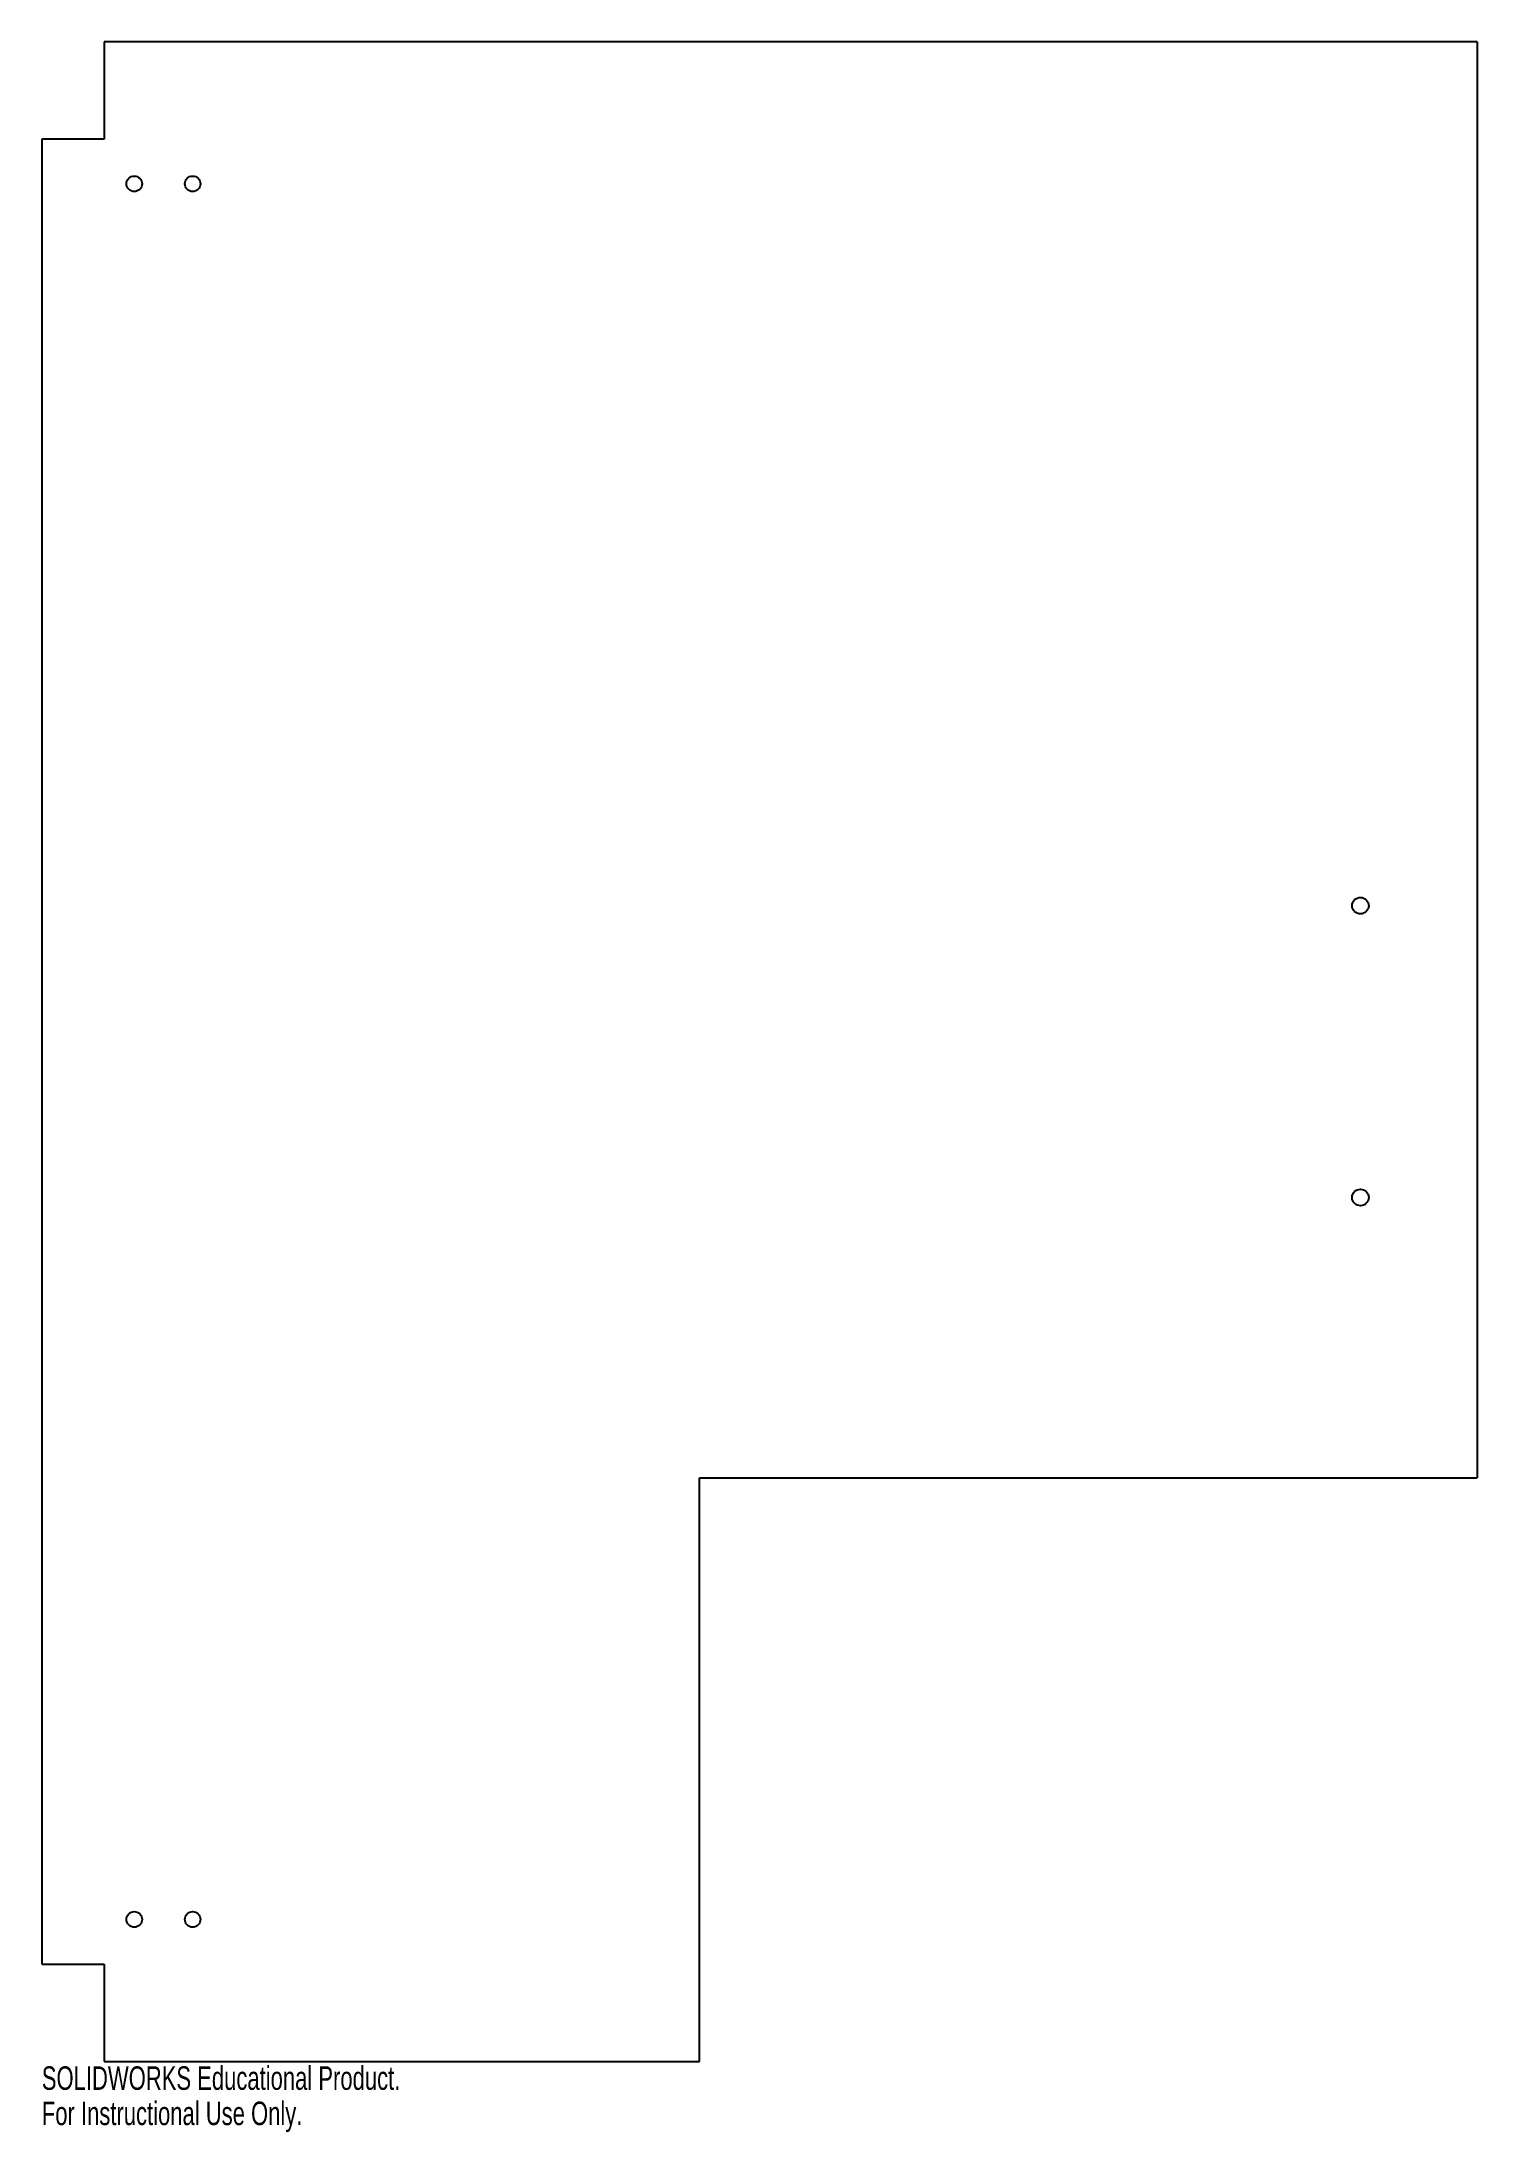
# Model space of a CAD drawing. Header units: millimetres. Extents: x 0 to 295, y -14 to 416.
import ezdxf

# ---------------------------------------------------------------- set-up
doc = ezdxf.new("R2010")
doc.units = ezdxf.units.MM
doc.styles.add('SLDTEXTSTYLE0', font='TXT', dxfattribs={"width": 0.7})

msp = doc.modelspace()

# ---------------------------------------------------------------- linework, layer by layer
at = {"color": 7, "linetype": 'Continuous', "lineweight": 25}
for p, q in [((295, 416.1), (12.8, 416.1)), ((12.8, 416.1), (12.8, 396.1)), ((295, 416.1), (295, 120.8)), ((0, 396.1), (0, 20.8)), ((12.8, 396.1), (0, 396.1)), ((135.2, 0.8), (135.2, 120.8)), ((135.2, 120.8), (295, 120.8)), ((0, 20.8), (12.8, 20.8)), ((12.8, 20.8), (12.8, 0.8)), ((12.8, 0.8), (135.2, 0.8))]:
    msp.add_line(p, q, dxfattribs=at)
for centre, radius in [((19, 386.9), 1.6), ((19, 386.9), 1.6), ((31, 386.9), 1.6), ((31, 386.9), 1.6), ((271, 238.45), 1.7), ((271, 238.45), 1.7), ((271, 178.45), 1.7), ((271, 178.45), 1.7), ((19, 30), 1.6), ((19, 30), 1.6), ((31, 30), 1.6), ((31, 30), 1.6)]:
    msp.add_circle(centre, radius, dxfattribs=at)

# ---------------------------------------------------------------- texts
at = {"color": 7, "linetype": 'Continuous', "char_height": 4.8336, "attachment_point": 1, "style": 'SLDTEXTSTYLE0'}
for s, insert in [('SOLIDWORKS Educational Product.', (0, -0.22)), ('For Instructional Use Only.', (0, -7.47))]:
    msp.add_mtext(s, dxfattribs=dict(at, insert=insert))

doc.saveas('drawing.dxf')
